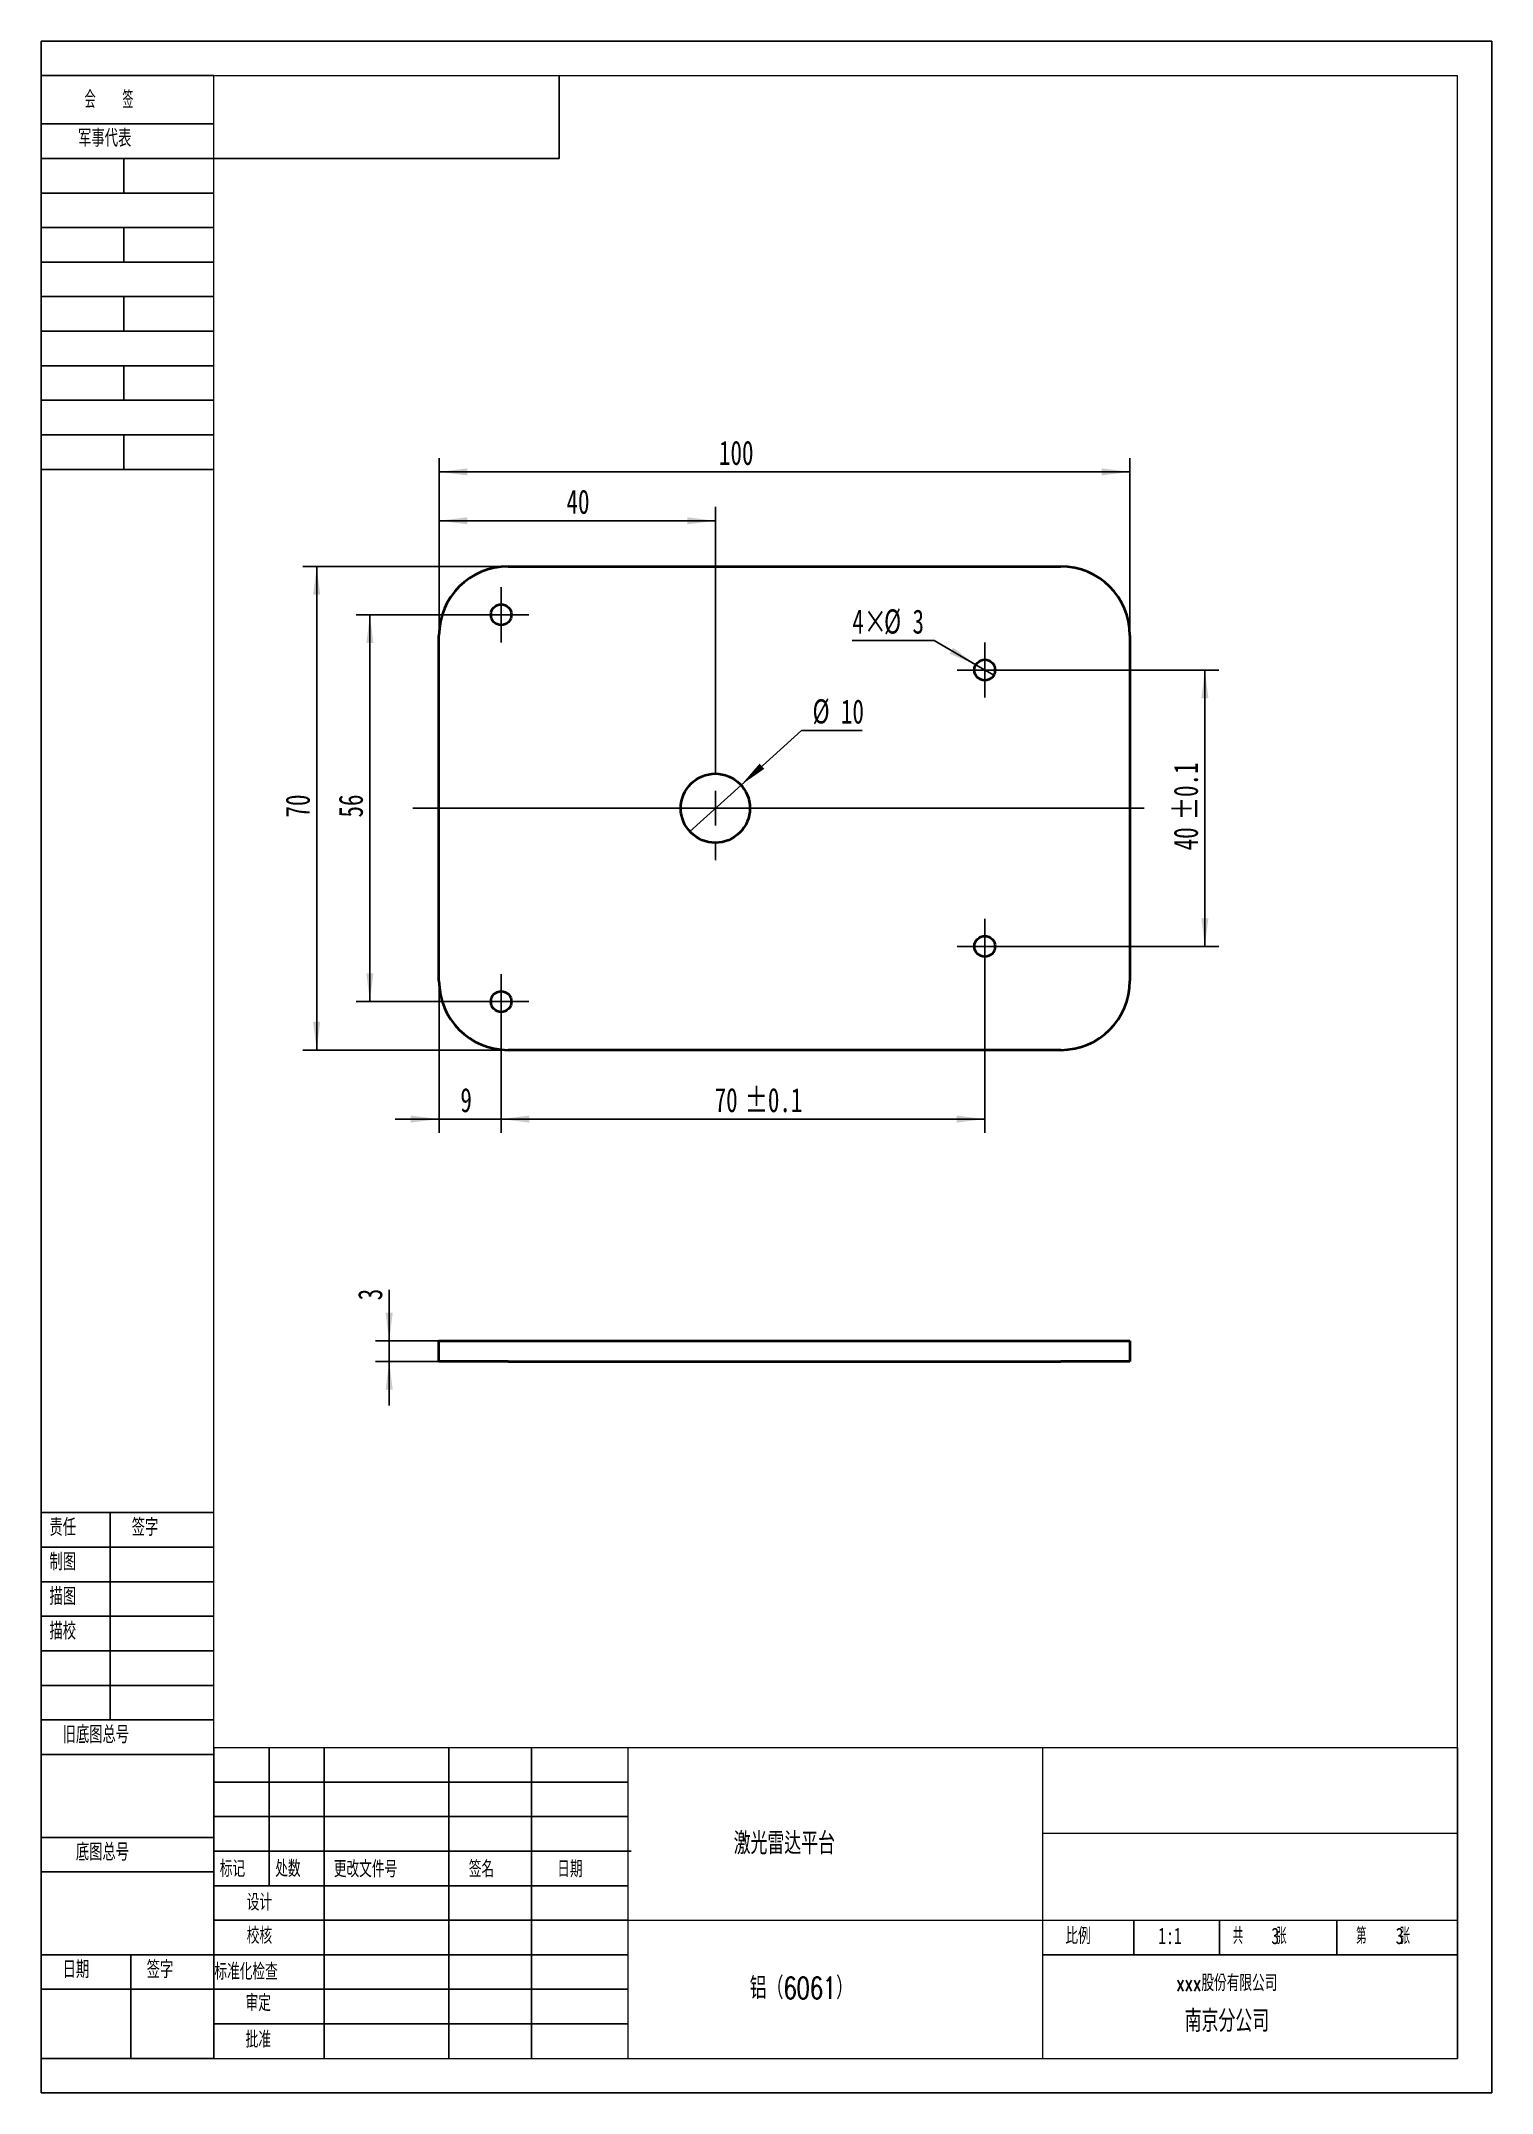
# Model space of a CAD drawing. Header units: millimetres. Extents: x 0 to 210, y 0 to 297.
import ezdxf

# ---------------------------------------------------------------- set-up
doc = ezdxf.new("R2010")
doc.units = ezdxf.units.MM
doc.header["$PDSIZE"] = -1
for name, color, linetype in [('1', 179, 'Continuous'), ('10', 7, 'Continuous'), ('FORMAT', 7, 'Continuous'), ('OB', 179, 'Continuous')]:
    doc.layers.add(name, color=color, linetype=linetype)
doc.layers.add('2', color=7, linetype='Continuous', lineweight=15)
doc.layers.add('3', color=179, linetype='Continuous', lineweight=15)
doc.styles.add('SLDTEXTSTYLE0', font='TXT', dxfattribs={"width": 0.7, "bigfont": 'bigfont'})
doc.styles.add('SLDTEXTSTYLE1', font='TXT', dxfattribs={"width": 0.566667, "bigfont": 'bigfont'})
doc.styles.add('SLDTEXTSTYLE2', font='TXT', dxfattribs={"width": 0.58, "bigfont": 'bigfont'})
doc.styles.add('SLDTEXTSTYLE3', font='TXT', dxfattribs={"width": 0.7})
doc.dimstyles.new('SLDDIMSTYLE0', dxfattribs={"dimtxt": 3.5, "dimasz": 4.08, "dimexe": 0, "dimexo": 0.0625, "dimgap": 0.875, "dimtad": 2, "dimrnd": 1e-09, "dimzin": 12, "dimdsep": 46, "dimtxsty": 'SLDTEXTSTYLE3', "dimsah": 1, "dimcen": 0.09, "dimadec": 0, "dimazin": 3, "dimtfac": 1, "dimtmove": 0, "dimatfit": 0, "dimfxl": 0, "dimfrac": 2, "dimtolj": 1, "dimtzin": 12, "dimarcsym": 0})
doc.dimstyles.new('SLDDIMSTYLE1', dxfattribs={"dimtxt": 3.5, "dimasz": 4.08, "dimexe": 0, "dimexo": 0.0625, "dimgap": 0.875, "dimtad": 2, "dimrnd": 1e-09, "dimzin": 12, "dimdsep": 46, "dimtxsty": 'SLDTEXTSTYLE3', "dimsah": 1, "dimcen": 0.09, "dimadec": 0, "dimazin": 3, "dimtfac": 1, "dimtofl": 0, "dimtmove": 0, "dimatfit": 3, "dimfxl": 0, "dimfrac": 2, "dimtolj": 1, "dimtzin": 12, "dimarcsym": 0})
doc.dimstyles.new('SLDDIMSTYLE2', dxfattribs={"dimtxt": 3.5, "dimasz": 4.08, "dimexe": 0, "dimexo": 0.0625, "dimgap": 0.875, "dimtad": 2, "dimdec": 1, "dimrnd": 1e-09, "dimzin": 12, "dimdsep": 46, "dimtxsty": 'SLDTEXTSTYLE3', "dimsah": 1, "dimcen": 0.09, "dimadec": 0, "dimazin": 3, "dimtol": 1, "dimtp": 0.1, "dimtm": 0.1, "dimtfac": 1, "dimtdec": 1, "dimtofl": 0, "dimtmove": 0, "dimatfit": 3, "dimfxl": 0, "dimfrac": 2, "dimtolj": 1, "dimarcsym": 0})
doc.dimstyles.new('SLDDIMSTYLE3', dxfattribs={"dimtxt": 3.5, "dimasz": 4.08, "dimexe": 0, "dimexo": 0.0625, "dimgap": 0.875, "dimtad": 0, "dimtih": 1, "dimtoh": 1, "dimrnd": 1e-09, "dimzin": 12, "dimdsep": 46, "dimtxsty": 'SLDTEXTSTYLE3', "dimblk1": 'NONE', "dimsah": 1, "dimcen": 0, "dimadec": 0, "dimazin": 3, "dimtfac": 1, "dimtmove": 0, "dimatfit": 3, "dimldrblk": 'NONE', "dimfxl": 0, "dimfrac": 2, "dimtolj": 1, "dimtzin": 12, "dimarcsym": 0})
doc.dimstyles.new('SLDDIMSTYLE4', dxfattribs={"dimtxt": 3.5, "dimasz": 4.08, "dimexe": 0, "dimexo": 0.0625, "dimgap": 0.875, "dimtad": 0, "dimtih": 1, "dimtoh": 1, "dimrnd": 1e-09, "dimzin": 12, "dimdsep": 46, "dimtxsty": 'SLDTEXTSTYLE3', "dimblk1": 'NONE', "dimsah": 1, "dimcen": 0, "dimadec": 0, "dimazin": 3, "dimtfac": 1, "dimtmove": 0, "dimatfit": 3, "dimldrblk": 'NONE', "dimfxl": 0, "dimfrac": 2, "dimtolj": 1, "dimtzin": 12, "dimarcsym": 0})

# ---------------------------------------------------------------- blocks, each defined once
blk = doc.blocks.new('_D')
at = {"layer": '10'}
for p, q in [((50.39, 108.86), (50.39, 116.27)), ((57.6, 108.86), (48.39, 108.86)), ((50.39, 105.86), (50.39, 108.86)), ((57.6, 105.86), (48.39, 105.86)), ((50.39, 105.86), (50.39, 99.51))]:
    blk.add_line(p, q, dxfattribs=at)
for points in [[(50.39, 108.86), (50.9, 112.94), (49.88, 112.94)], [(50.39, 105.86), (49.88, 101.78), (50.9, 101.78)]]:
    blk.add_solid(points, dxfattribs=at)
at = {"layer": '10', "insert": (45.88, 114.73), "char_height": 3.5, "attachment_point": 1, "rotation": 90, "style": 'SLDTEXTSTYLE3'}
blk.add_mtext('3', dxfattribs=at)
blk = doc.blocks.new('_D_1')
at = {"layer": '10'}
for p, q in [((57.6, 210.96), (57.6, 236.64)), ((57.6, 234.64), (157.6, 234.64)), ((157.6, 210.96), (157.6, 236.64))]:
    blk.add_line(p, q, dxfattribs=at)
for points in [[(57.6, 234.64), (61.68, 234.13), (61.68, 235.15)], [(157.6, 234.64), (153.52, 235.15), (153.52, 234.13)]]:
    blk.add_solid(points, dxfattribs=at)
at = {"layer": '10', "insert": (98.12, 239.15), "char_height": 3.5, "attachment_point": 1, "style": 'SLDTEXTSTYLE3'}
blk.add_mtext('100', dxfattribs=at)
blk = doc.blocks.new('_D_2')
at = {"layer": '10'}
for p, q in [((67.6, 220.96), (37.9, 220.96)), ((39.9, 220.96), (39.9, 150.96)), ((67.6, 150.96), (37.9, 150.96))]:
    blk.add_line(p, q, dxfattribs=at)
for points in [[(39.9, 220.96), (39.39, 216.88), (40.41, 216.88)], [(39.9, 150.96), (40.41, 155.04), (39.39, 155.04)]]:
    blk.add_solid(points, dxfattribs=at)
at = {"layer": '10', "insert": (35.39, 184.61), "char_height": 3.5, "attachment_point": 1, "rotation": 90, "style": 'SLDTEXTSTYLE3'}
blk.add_mtext('70', dxfattribs=at)
blk = doc.blocks.new('_D_3')
at = {"layer": '10'}
for p, q in [((62.6, 213.96), (45.6, 213.96)), ((47.6, 213.96), (47.6, 157.96)), ((62.6, 157.96), (45.6, 157.96))]:
    blk.add_line(p, q, dxfattribs=at)
for points in [[(47.6, 213.96), (47.09, 209.88), (48.1, 209.88)], [(47.6, 157.96), (48.1, 162.04), (47.09, 162.04)]]:
    blk.add_solid(points, dxfattribs=at)
at = {"layer": '10', "insert": (43.08, 184.61), "char_height": 3.5, "attachment_point": 1, "rotation": 90, "style": 'SLDTEXTSTYLE3'}
blk.add_mtext('56', dxfattribs=at)
blk = doc.blocks.new('_D_4')
at = {"layer": '10'}
for p, q in [((140.6, 205.96), (170.45, 205.96)), ((168.45, 205.96), (168.45, 165.96)), ((140.6, 165.96), (170.45, 165.96))]:
    blk.add_line(p, q, dxfattribs=at)
for points in [[(168.45, 205.96), (167.94, 201.88), (168.96, 201.88)], [(168.45, 165.96), (168.96, 170.04), (167.94, 170.04)]]:
    blk.add_solid(points, dxfattribs=at)
at = {"layer": '10', "char_height": 3.5, "attachment_point": 1, "rotation": 90, "style": 'SLDTEXTSTYLE3'}
for s, insert in [('±0.1', (163.94, 184.25)), ('40', (163.94, 179.86))]:
    blk.add_mtext(s, dxfattribs=dict(at, insert=insert))
blk = doc.blocks.new('_D_5')
at = {"layer": '10'}
for p, q in [((57.6, 210.96), (57.6, 229.56)), ((97.6, 193.46), (97.6, 229.56)), ((97.6, 227.56), (57.6, 227.56))]:
    blk.add_line(p, q, dxfattribs=at)
for points in [[(57.6, 227.56), (61.68, 227.05), (61.68, 228.07)], [(97.6, 227.56), (93.52, 228.07), (93.52, 227.05)]]:
    blk.add_solid(points, dxfattribs=at)
at = {"layer": '10', "insert": (76.05, 232.07), "char_height": 3.5, "attachment_point": 1, "style": 'SLDTEXTSTYLE3'}
blk.add_mtext('40', dxfattribs=at)
blk = doc.blocks.new('_D_6')
at = {"layer": '10'}
for p, q in [((129.25, 210.21), (117.42, 210.21)), ((135.3, 206.71), (129.25, 210.21)), ((137.89, 205.21), (135.3, 206.71))]:
    blk.add_line(p, q, dxfattribs=at)
blk.add_solid([(135.3, 206.71), (132.02, 209.2), (131.51, 208.32)], dxfattribs=at)
at = {"layer": '10', "char_height": 3.5, "attachment_point": 1, "style": 'SLDTEXTSTYLE3'}
for s, insert in [('4×', (117.42, 214.73)), ('%%c', (122.01, 214.74)), ('3', (126.13, 214.73))]:
    blk.add_mtext(s, dxfattribs=dict(at, insert=insert))
blk = doc.blocks.new('_NONE')
blk = doc.blocks.new('_D_7')
at = {"layer": '10'}
for p, q in [((101.31, 189.31), (110.07, 197.2)), ((110.07, 197.2), (118.84, 197.2)), ((93.88, 182.61), (101.31, 189.31))]:
    blk.add_line(p, q, dxfattribs=at)
blk.add_solid([(101.31, 189.31), (104.68, 191.66), (104, 192.41)], dxfattribs=at)
at = {"layer": '10', "char_height": 3.5, "attachment_point": 1, "style": 'SLDTEXTSTYLE3'}
for s, insert in [('%%c', (111.66, 201.73)), ('10', (115.77, 201.71))]:
    blk.add_mtext(s, dxfattribs=dict(at, insert=insert))
blk = doc.blocks.new('_D_8')
at = {"layer": '10'}
for p, q in [((57.6, 160.96), (57.6, 138.96)), ((66.6, 153.96), (66.6, 138.96)), ((57.6, 140.96), (51.25, 140.96)), ((66.6, 140.96), (57.6, 140.96)), ((66.6, 140.96), (72.95, 140.96))]:
    blk.add_line(p, q, dxfattribs=at)
for points in [[(57.6, 140.96), (53.52, 141.47), (53.52, 140.45)], [(66.6, 140.96), (70.68, 140.45), (70.68, 141.47)]]:
    blk.add_solid(points, dxfattribs=at)
at = {"layer": '10', "insert": (60.69, 145.47), "char_height": 3.5, "attachment_point": 1, "style": 'SLDTEXTSTYLE3'}
blk.add_mtext('9', dxfattribs=at)
blk = doc.blocks.new('_D_9')
at = {"layer": '10'}
for p, q in [((136.6, 161.96), (136.6, 138.96)), ((66.6, 153.96), (66.6, 138.96)), ((66.6, 140.96), (136.6, 140.96))]:
    blk.add_line(p, q, dxfattribs=at)
for points in [[(66.6, 140.96), (70.68, 140.45), (70.68, 141.47)], [(136.6, 140.96), (132.52, 141.47), (132.52, 140.45)]]:
    blk.add_solid(points, dxfattribs=at)
at = {"layer": '10', "char_height": 3.5, "attachment_point": 1, "style": 'SLDTEXTSTYLE3'}
for s, insert in [('±0.1', (101.87, 145.47)), ('70', (97.49, 145.47))]:
    blk.add_mtext(s, dxfattribs=dict(at, insert=insert))
blk = doc.blocks.new('SW_CENTERMARKSYMBOL_0')
at = {"layer": '10', "color": 0}
for p, q in [((0, 5), (0, 7.5)), ((-5, 0), (-7.5, 0)), ((0, 0), (-2.5, 0)), ((0, 0), (0, 2.5)), ((0, 0), (0, -2.5)), ((0, 0), (2.5, 0)), ((5, 0), (7.5, 0)), ((0, -5), (0, -7.5))]:
    blk.add_line(p, q, dxfattribs=at)
blk = doc.blocks.new('SW_CENTERMARKSYMBOL_1')
at = {"layer": '10', "color": 0}
for p, q in [((0, 2.5), (0, 4)), ((-2.5, 0), (-4, 0)), ((0, 0), (-2.5, 0)), ((0, 0), (0, 2.5)), ((0, 0), (0, -2.5)), ((0, 0), (2.5, 0)), ((2.5, 0), (4, 0)), ((0, -2.5), (0, -4))]:
    blk.add_line(p, q, dxfattribs=at)
blk = doc.blocks.new('SW_CENTERMARKSYMBOL_2')
at = {"layer": '10', "color": 0}
for p, q in [((0, 2.5), (0, 4)), ((-2.5, 0), (-4, 0)), ((0, 0), (-2.5, 0)), ((0, 0), (0, 2.5)), ((0, 0), (0, -2.5)), ((0, 0), (2.5, 0)), ((2.5, 0), (4, 0)), ((0, -2.5), (0, -4))]:
    blk.add_line(p, q, dxfattribs=at)
blk = doc.blocks.new('SW_CENTERMARKSYMBOL_3')
at = {"layer": '10', "color": 0}
for p, q in [((0, 2.5), (0, 4)), ((-2.5, 0), (-4, 0)), ((0, 0), (-2.5, 0)), ((0, 0), (0, 2.5)), ((0, 0), (0, -2.5)), ((0, 0), (2.5, 0)), ((2.5, 0), (4, 0)), ((0, -2.5), (0, -4))]:
    blk.add_line(p, q, dxfattribs=at)
blk = doc.blocks.new('SW_CENTERMARKSYMBOL_4')
at = {"layer": '10', "color": 0}
for p, q in [((0, 2.5), (0, 4)), ((-2.5, 0), (-4, 0)), ((0, 0), (-2.5, 0)), ((0, 0), (0, 2.5)), ((0, 0), (0, -2.5)), ((0, 0), (2.5, 0)), ((2.5, 0), (4, 0)), ((0, -2.5), (0, -4))]:
    blk.add_line(p, q, dxfattribs=at)

msp = doc.modelspace()

# ---------------------------------------------------------------- linework, layer by layer
at = {"color": 7, "linetype": 'Continuous', "lineweight": 40}
for p, q in [((67.596, 220.959), (147.596, 220.959)), ((57.596, 160.959), (57.596, 210.959)), ((157.596, 210.959), (157.596, 160.959)), ((147.596, 150.959), (67.596, 150.959)), ((57.596, 105.858), (57.596, 108.858)), ((57.596, 108.858), (67.596, 108.858)), ((67.596, 108.858), (147.596, 108.858)), ((147.596, 108.858), (157.596, 108.858)), ((157.596, 108.858), (157.596, 105.858)), ((67.596, 105.858), (57.596, 105.858)), ((67.596, 105.858), (147.596, 105.858)), ((157.596, 105.858), (147.596, 105.858))]:
    msp.add_line(p, q, dxfattribs=at)
at = {"color": 7, "linetype": 'Continuous'}
for q in [(97.596, 105.949), (97.641, 105.858)]:
    msp.add_line((97.596, 105.858), q, dxfattribs=at)
at = {"color": 7, "linetype": 'Continuous', "lineweight": 40}
for centre, radius in [((66.596, 213.959), 1.5), ((136.596, 205.959), 1.5), ((97.596, 185.959), 5), ((136.596, 165.959), 1.5), ((66.596, 157.959), 1.5)]:
    msp.add_circle(centre, radius, dxfattribs=at)
for centre, start, end in [((67.596, 210.959), 90, 180), ((147.596, 210.959), 0, 90), ((67.596, 160.959), 180, 270), ((147.596, 160.959), 270, 0)]:
    msp.add_arc(centre, 10, start, end, dxfattribs=at)
at = {"color": 7, "linetype": 'Continuous'}
msp.add_point((97.596, 105.858), dxfattribs=at)
at = {"layer": '1', "color": 7}
for p, q in [((0, 297), (210, 297)), ((210, 0), (210, 297)), ((0, 0), (0, 297)), ((0, 74), (25, 74)), ((0, 69), (25, 69)), ((0, 64), (25, 64)), ((0, 59), (25, 59)), ((25, 35), (85.419, 35)), ((25, 30), (85, 30)), ((25, 25), (85, 25)), ((25, 20), (85, 20)), ((25, 15), (85, 15)), ((25, 10), (85, 10)), ((0, 0), (210, 0))]:
    msp.add_line(p, q, dxfattribs=at)
at = {"layer": '10'}
msp.add_line((53.8, 185.959), (159.66, 185.959), dxfattribs=at)
at = {"layer": '2', "color": 7}
for p, q in [((25, 5), (25, 60)), ((25, 5), (25, 60)), ((25, 50), (25, 5)), ((25, 50), (205, 50)), ((85, 5), (85, 50)), ((145, 5), (145, 50)), ((205, 50), (205, 5)), ((145, 37.581), (205, 37.581)), ((85, 25), (205, 25))]:
    msp.add_line(p, q, dxfattribs=at)
at = {"layer": '3', "color": 7}
for p, q in [((25, 5), (25, 292)), ((25, 292), (205, 292)), ((205, 5), (205, 292)), ((25, 5), (205, 5))]:
    msp.add_line(p, q, dxfattribs=at)
at = {"layer": 'FORMAT', "color": 7}
for p, q in [((25, 292), (0, 292)), ((75, 280), (75, 292)), ((25, 285), (0, 285)), ((25, 280), (0, 280)), ((12, 275), (12, 280)), ((25, 280), (75, 280)), ((25, 275), (0, 275)), ((25, 270), (0, 270)), ((12, 265), (12, 270)), ((25, 265), (0, 265)), ((25, 260), (0, 260)), ((12, 255), (12, 260)), ((25, 255), (0, 255)), ((25, 250), (0, 250)), ((12, 245), (12, 250)), ((25, 245), (0, 245)), ((25, 240), (0, 240)), ((12, 235), (12, 240)), ((25, 235), (0, 235)), ((0, 84), (25, 84)), ((10, 54), (10, 84)), ((0, 79), (25, 79)), ((0, 54), (25, 54)), ((0, 49), (25, 49)), ((33, 30), (33, 50)), ((41, 5), (41, 50)), ((59, 5), (59, 50)), ((71, 5), (71, 50)), ((25, 45), (85, 45)), ((25, 40), (85, 40)), ((0, 37), (25, 37)), ((0, 32), (25, 32)), ((158.168, 20), (158.168, 25)), ((170.577, 20), (170.577, 25)), ((187.525, 20), (187.525, 25)), ((0, 20), (25, 20)), ((13, 5), (13, 20)), ((145, 20), (205, 20)), ((0, 15), (25, 15)), ((25, 5), (0, 5))]:
    msp.add_line(p, q, dxfattribs=at)

# ---------------------------------------------------------------- block references
at = {"layer": '10'}
for name, p in [('SW_CENTERMARKSYMBOL_3', (66.596, 213.959)), ('SW_CENTERMARKSYMBOL_4', (136.596, 205.959)), ('SW_CENTERMARKSYMBOL_0', (97.596, 185.959)), ('SW_CENTERMARKSYMBOL_2', (136.596, 165.959)), ('SW_CENTERMARKSYMBOL_1', (66.596, 157.959))]:
    msp.add_blockref(name, p, dxfattribs=at)

# ---------------------------------------------------------------- texts
at = {"color": 7, "linetype": 'Continuous', "lineweight": 0, "attachment_point": 1, "style": 'SLDTEXTSTYLE3'}
for s, insert, char_height in [('1:1', (161.702, 23.931), 2.3813), ('3', (178.065, 23.931), 2.381), ('3', (196.068, 23.931), 2.381)]:
    msp.add_mtext(s, dxfattribs=dict(at, insert=insert, char_height=char_height))
at = {"layer": '2', "attachment_point": 1, "style": 'SLDTEXTSTYLE0'}
for s, insert, char_height in [('标记', (25.873, 33.647), 2.3813), ('设计', (29.772, 28.784), 2.3813), ('xxx\\M+18CD2份\\M+1974C\\M+18CC0\\M+18CF6\\M+18E69', (164.301, 17.117), 2.38125), ('\\M+193EC\\M+18B9E\\M+195AA\\M+18CF6\\M+18E69', (165.529, 12.013), 3.175)]:
    msp.add_mtext(s, dxfattribs=dict(at, insert=insert, char_height=char_height))
at = {"layer": '2', "color": 7, "attachment_point": 1}
for s, insert, char_height, style in [('处\\M+19094', (33.906, 33.647), 2.3813, 'SLDTEXTSTYLE0'), ('\\M+18D58\\M+189FC\\M+195B6\\M+18C8F\\M+18D86', (42.376, 33.6), 2.38125, 'SLDTEXTSTYLE0'), ('签\\M+196BC', (61.915, 33.6), 2.3813, 'SLDTEXTSTYLE0'), ('\\M+193FA\\M+18AFA', (74.718, 33.6), 2.38125, 'SLDTEXTSTYLE0'), ('\\M+18D5A\\M+18A6A', (29.772, 23.968), 2.38125, 'SLDTEXTSTYLE0'), ('\\M+194E4\\M+197E1', (148.255, 23.923), 2.38125, 'SLDTEXTSTYLE0'), ('\\M+18BA4    张', (172.495, 23.931), 2.38125, 'SLDTEXTSTYLE1'), ('\\M+191E6    张', (190.356, 23.931), 2.38125, 'SLDTEXTSTYLE1'), ('标\\M+18F79\\M+189BB检查', (25.092, 18.757), 2.38125, 'SLDTEXTSTYLE0'), ('审\\M+192E8', (29.614, 14.224), 2.3813, 'SLDTEXTSTYLE0'), ('\\M+194E1\\M+18F79', (29.614, 8.94), 2.38125, 'SLDTEXTSTYLE0')]:
    msp.add_mtext(s, dxfattribs=dict(at, insert=insert, char_height=char_height, style=style))
at = {"layer": 'FORMAT', "char_height": 3.175, "attachment_point": 1, "style": 'SLDTEXTSTYLE0'}
for s, insert in [('\\M+18C83\\M+18CF5\\M+1978B达\\M+195BD\\M+191E4', (100.242, 37.727)), ('铝\\M+181696061\\M+1816A', (102.573, 16.779))]:
    msp.add_mtext(s, dxfattribs=dict(at, insert=insert))
at = {"layer": 'OB', "color": 7, "char_height": 2.5, "attachment_point": 1}
for s, insert, style in [('\\M+189EF   签', (6.309, 289.777), 'SLDTEXTSTYLE2'), ('军\\M+18E96\\M+191E3\\M+1955C', (5.371, 284.201), 'SLDTEXTSTYLE0'), ('责\\M+19443', (1.216, 83.123), 'SLDTEXTSTYLE0'), ('签\\M+18E9A', (13.127, 83.123), 'SLDTEXTSTYLE0'), ('\\M+190A7图', (1.216, 78.123), 'SLDTEXTSTYLE0'), ('\\M+19560图', (1.216, 73.123), 'SLDTEXTSTYLE0'), ('\\M+19560\\M+18D5A', (1.216, 68.123), 'SLDTEXTSTYLE0'), ('\\M+18B8C\\M+192EA图总\\M+18D86', (3.127, 53.123), 'SLDTEXTSTYLE0'), ('\\M+192EA图总\\M+18D86', (5.039, 36.123), 'SLDTEXTSTYLE0'), ('\\M+193FA\\M+18AFA', (3.127, 19.123), 'SLDTEXTSTYLE0'), ('签\\M+18E9A', (15.292, 19.123), 'SLDTEXTSTYLE0')]:
    msp.add_mtext(s, dxfattribs=dict(at, insert=insert, style=style))

# ---------------------------------------------------------------- dimensions: what is measured, and where the dimension line sits
at = {"layer": '10'}
for base, p1, p2, dimstyle, picture, middle in [((157.596, 234.641), (57.596, 210.959), (157.596, 210.959), 'SLDDIMSTYLE1', '_D_1', (100.421, 234.641)), ((57.596, 227.559), (97.596, 193.459), (57.596, 210.959), 'SLDDIMSTYLE1', '_D_5', (77.587, 227.559)), ((57.596, 140.959), (66.596, 153.959), (57.596, 160.959), 'SLDDIMSTYLE0', '_D_8', (61.453, 140.959)), ((136.596, 140.959), (66.596, 153.959), (136.596, 161.959), 'SLDDIMSTYLE2', '_D_9', (103.624, 140.959))]:
    dim = msp.add_linear_dim(base=base, p1=p1, p2=p2, dimstyle=dimstyle, dxfattribs=at)
    dim.commit()
    dim.dimension.update_dxf_attribs({"geometry": picture, "text_midpoint": middle, "dimtype": 160})
for base, p1, p2, dimstyle, picture, middle in [((39.9, 150.959), (67.596, 220.959), (67.596, 150.959), 'SLDDIMSTYLE1', '_D_2', (39.9, 186.142)), ((47.596, 157.959), (62.596, 213.959), (62.596, 157.959), 'SLDDIMSTYLE1', '_D_3', (47.596, 186.142)), ((168.449, 165.959), (140.596, 205.959), (140.596, 165.959), 'SLDDIMSTYLE2', '_D_4', (168.449, 185.999)), ((50.389, 108.858), (57.596, 105.858), (57.596, 108.858), 'SLDDIMSTYLE0', '_D', (50.389, 115.502))]:
    dim = msp.add_linear_dim(base=base, p1=p1, p2=p2, angle=90, dimstyle=dimstyle, dxfattribs=at)
    dim.commit()
    dim.dimension.update_dxf_attribs({"geometry": picture, "text_midpoint": middle, "dimtype": 160})
dim = msp.add_diameter_dim_2p(p1=(137.894, 205.207), p2=(135.298, 206.711), text='4×<>', dimstyle='SLDDIMSTYLE3', dxfattribs=at)
dim.commit()
dim.dimension.update_dxf_attribs({"geometry": '_D_6', "text_midpoint": (122.54, 212.9), "dimtype": 163})
dim = msp.add_diameter_dim_2p(p1=(93.881, 182.612), p2=(101.311, 189.306), dimstyle='SLDDIMSTYLE4', dxfattribs=at)
dim.commit()
dim.dimension.update_dxf_attribs({"geometry": '_D_7', "text_midpoint": (115.251, 199.884), "dimtype": 163})

doc.saveas('drawing.dxf')
